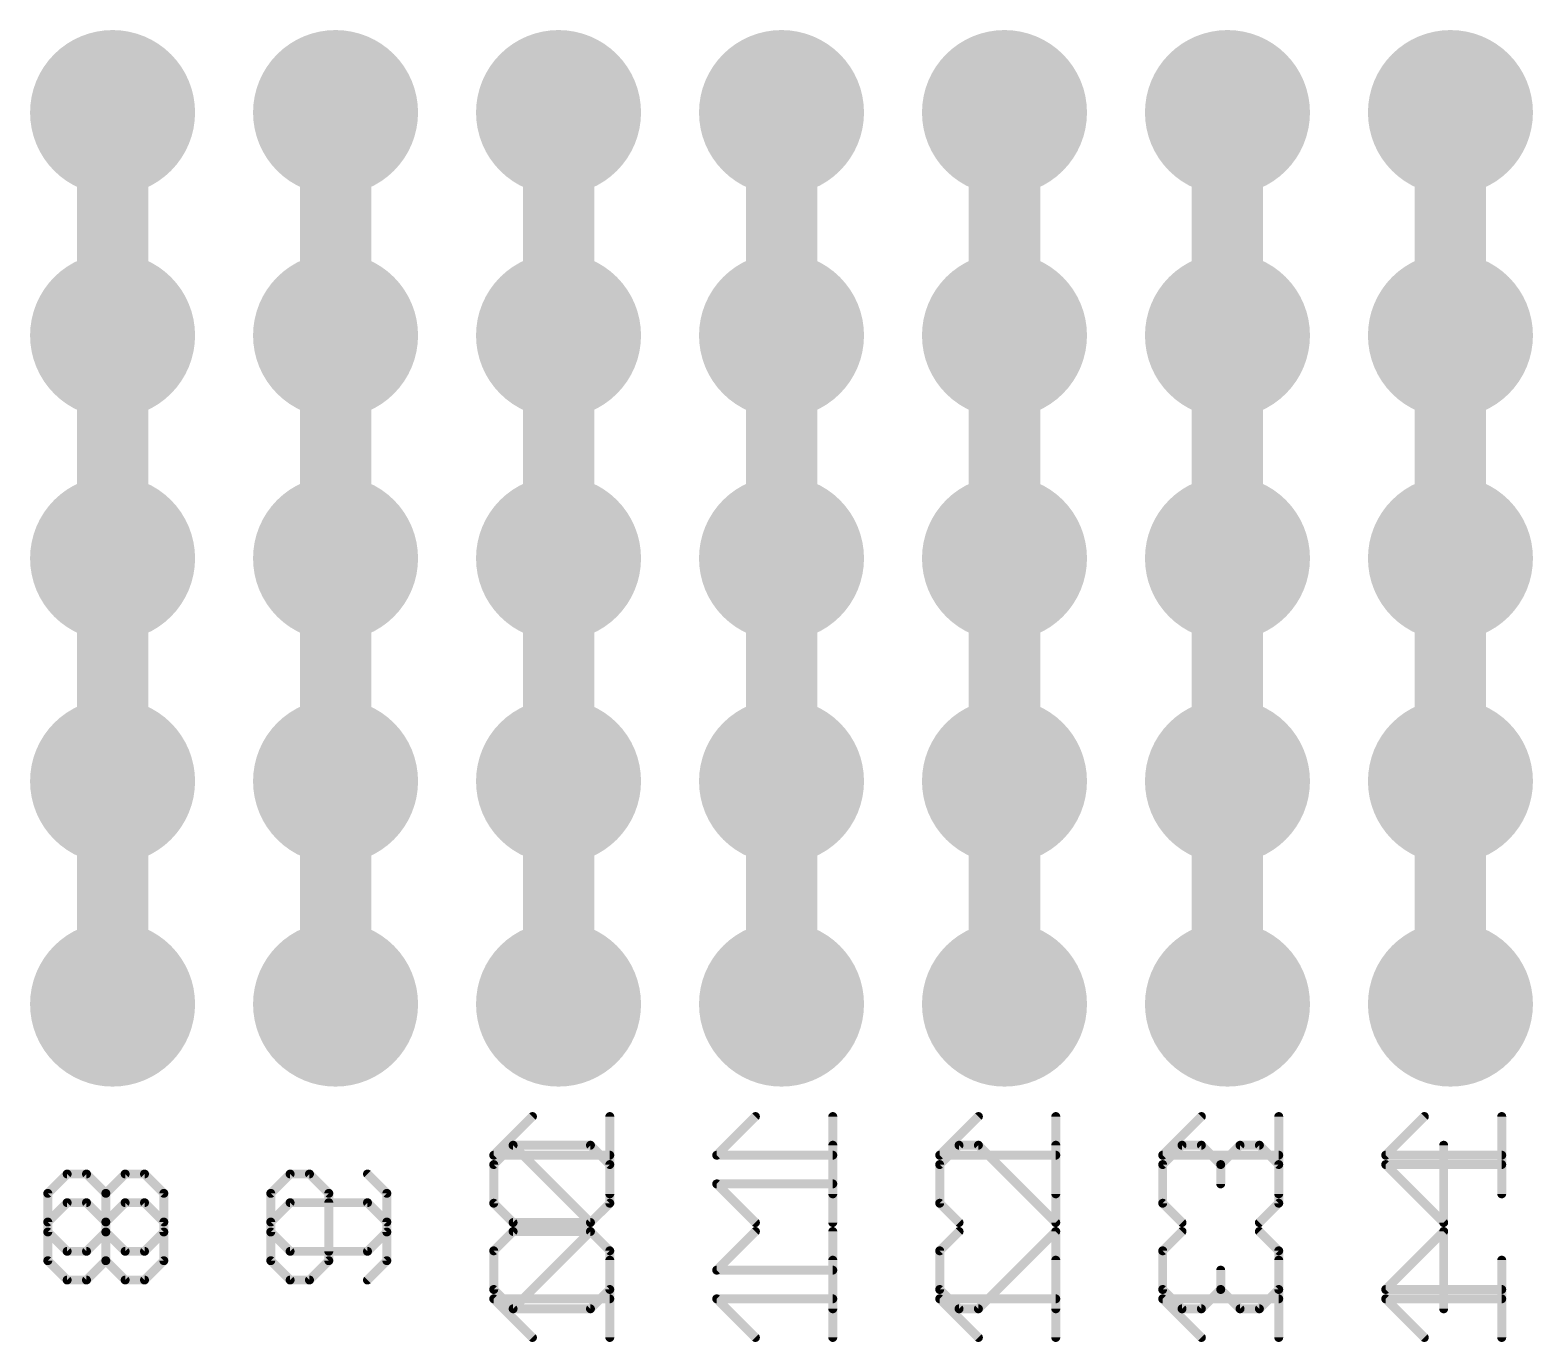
# Model space of a CAD drawing. Header units: inches. Extents: x 2 to 53, y 0 to 38.6.
# Drawn here: x 15.911 to 16.585, y 11.872 to 12.46 of the extents above; entities that cross this region are included whole.
import ezdxf

# ---------------------------------------------------------------- set-up
doc = ezdxf.new("R2010")
doc.units = ezdxf.units.IN
doc.header["$LTSCALE"] = 0.1
doc.header["$MEASUREMENT"] = 0
doc.layers.get('0').update_dxf_attribs({"plot": 0})
for name, color, linetype in [('16', 7, 'Continuous'), ('17', 7, 'Continuous'), ('21', 7, 'Continuous'), ('22', 7, 'Continuous'), ('51', 7, 'Continuous')]:
    doc.layers.add(name, color=color, linetype=linetype)
doc.layers.get('0').off()

# ---------------------------------------------------------------- blocks, each defined once
blk = doc.blocks.new('RECT')
blk.add_solid([(-0.5, -0.5), (0.5, -0.5), (-0.5, 0.5), (0.5, 0.5)])
blk = doc.blocks.new('ROUNDP')
at = {"const_width": 0.5}
blk.add_lwpolyline([(0, -0.25, 1), (0, 0.25, 1), (0, -0.25)], format="xyb", dxfattribs=at)

msp = doc.modelspace()

# ---------------------------------------------------------------- linework, layer by layer
at = {"layer": '16', "const_width": 0.032}
for points in [[(15.94777, 12.32346), (15.94777, 12.42346)], [(16.04777, 12.42346), (16.04777, 12.32346)], [(16.14777, 12.32346), (16.14777, 12.42346)], [(16.24777, 12.42346), (16.24777, 12.32346)], [(16.34777, 12.32346), (16.34777, 12.42346)], [(16.44777, 12.32346), (16.44777, 12.42346)], [(16.54777, 12.42346), (16.54777, 12.32346)], [(15.94777, 12.22346), (15.94777, 12.32346)], [(16.04777, 12.32346), (16.04777, 12.22346)], [(16.14777, 12.22346), (16.14777, 12.32346)], [(16.24777, 12.32346), (16.24777, 12.22346)], [(16.34777, 12.22346), (16.34777, 12.32346)], [(16.44777, 12.22346), (16.44777, 12.32346)], [(16.54777, 12.32346), (16.54777, 12.22346)], [(15.94777, 12.12346), (15.94777, 12.22346)], [(16.04777, 12.22346), (16.04777, 12.12346)], [(16.14777, 12.12346), (16.14777, 12.22346)], [(16.24777, 12.22346), (16.24777, 12.12346)], [(16.34777, 12.12346), (16.34777, 12.22346)], [(16.44777, 12.12346), (16.44777, 12.22346)], [(16.54777, 12.22346), (16.54777, 12.12346)], [(15.94777, 12.02346), (15.94777, 12.12346)], [(16.04777, 12.12346), (16.04777, 12.02346)], [(16.14777, 12.02346), (16.14777, 12.12346)], [(16.24777, 12.12346), (16.24777, 12.02346)], [(16.34777, 12.02346), (16.34777, 12.12346)], [(16.44777, 12.02346), (16.44777, 12.12346)], [(16.54777, 12.12346), (16.54777, 12.02346)]]:
    msp.add_lwpolyline(points, dxfattribs=at)
at = {"layer": '16', "const_width": 0.016}
for points in [[(15.95577, 12.42346, 1), (15.93977, 12.42346)], [(16.05577, 12.42346, 1), (16.03977, 12.42346)], [(16.15577, 12.42346, 1), (16.13977, 12.42346)], [(16.25577, 12.42346, 1), (16.23977, 12.42346)], [(16.35577, 12.42346, 1), (16.33977, 12.42346)], [(16.45577, 12.42346, 1), (16.43977, 12.42346)], [(16.55577, 12.42346, 1), (16.53977, 12.42346)], [(15.95577, 12.32346, 1), (15.93977, 12.32346)], [(16.05577, 12.32346, 1), (16.03977, 12.32346)], [(16.15577, 12.32346, 1), (16.13977, 12.32346)], [(16.25577, 12.32346, 1), (16.23977, 12.32346)], [(16.35577, 12.32346, 1), (16.33977, 12.32346)], [(16.45577, 12.32346, 1), (16.43977, 12.32346)], [(16.55577, 12.32346, 1), (16.53977, 12.32346)], [(15.93977, 12.32346, 1), (15.95577, 12.32346)], [(16.03977, 12.32346, 1), (16.05577, 12.32346)], [(16.13977, 12.32346, 1), (16.15577, 12.32346)], [(16.23977, 12.32346, 1), (16.25577, 12.32346)], [(16.33977, 12.32346, 1), (16.35577, 12.32346)], [(16.43977, 12.32346, 1), (16.45577, 12.32346)], [(16.53977, 12.32346, 1), (16.55577, 12.32346)], [(15.95577, 12.22346, 1), (15.93977, 12.22346)], [(16.05577, 12.22346, 1), (16.03977, 12.22346)], [(16.15577, 12.22346, 1), (16.13977, 12.22346)], [(16.25577, 12.22346, 1), (16.23977, 12.22346)], [(16.35577, 12.22346, 1), (16.33977, 12.22346)], [(16.45577, 12.22346, 1), (16.43977, 12.22346)], [(16.55577, 12.22346, 1), (16.53977, 12.22346)], [(15.93977, 12.22346, 1), (15.95577, 12.22346)], [(16.03977, 12.22346, 1), (16.05577, 12.22346)], [(16.13977, 12.22346, 1), (16.15577, 12.22346)], [(16.23977, 12.22346, 1), (16.25577, 12.22346)], [(16.33977, 12.22346, 1), (16.35577, 12.22346)], [(16.43977, 12.22346, 1), (16.45577, 12.22346)], [(16.53977, 12.22346, 1), (16.55577, 12.22346)], [(15.95577, 12.12346, 1), (15.93977, 12.12346)], [(16.05577, 12.12346, 1), (16.03977, 12.12346)], [(16.15577, 12.12346, 1), (16.13977, 12.12346)], [(16.25577, 12.12346, 1), (16.23977, 12.12346)], [(16.35577, 12.12346, 1), (16.33977, 12.12346)], [(16.45577, 12.12346, 1), (16.43977, 12.12346)], [(16.55577, 12.12346, 1), (16.53977, 12.12346)], [(15.93977, 12.12346, 1), (15.95577, 12.12346)], [(16.03977, 12.12346, 1), (16.05577, 12.12346)], [(16.13977, 12.12346, 1), (16.15577, 12.12346)], [(16.23977, 12.12346, 1), (16.25577, 12.12346)], [(16.33977, 12.12346, 1), (16.35577, 12.12346)], [(16.43977, 12.12346, 1), (16.45577, 12.12346)], [(16.53977, 12.12346, 1), (16.55577, 12.12346)], [(15.93977, 12.02346, 1), (15.95577, 12.02346)], [(16.03977, 12.02346, 1), (16.05577, 12.02346)], [(16.13977, 12.02346, 1), (16.15577, 12.02346)], [(16.23977, 12.02346, 1), (16.25577, 12.02346)], [(16.33977, 12.02346, 1), (16.35577, 12.02346)], [(16.43977, 12.02346, 1), (16.45577, 12.02346)], [(16.53977, 12.02346, 1), (16.55577, 12.02346)]]:
    msp.add_lwpolyline(points, format="xyb", dxfattribs=at)
at = {"layer": '21', "const_width": 0.004}
for points in [[(16.11872, 11.95148), (16.1274, 11.96016)], [(16.1274, 11.96016), (16.16209, 11.96016)], [(16.16209, 11.92546), (16.1274, 11.96016)], [(16.16209, 11.96016), (16.17077, 11.95148)], [(16.27077, 11.92546), (16.27077, 11.96016)], [(16.3274, 11.96016), (16.31872, 11.95148)], [(16.33607, 11.96016), (16.3274, 11.96016)], [(16.37077, 11.92546), (16.33607, 11.96016)], [(16.37077, 11.96016), (16.37077, 11.92546)], [(16.41872, 11.95148), (16.4274, 11.96016)], [(16.4274, 11.96016), (16.43607, 11.96016)], [(16.43607, 11.96016), (16.44474, 11.95148)], [(16.44474, 11.95148), (16.45342, 11.96016)], [(16.45342, 11.96016), (16.46209, 11.96016)], [(16.46209, 11.96016), (16.47077, 11.95148)], [(16.54474, 11.92546), (16.54474, 11.96016)], [(16.11872, 11.93414), (16.11872, 11.95148)], [(16.17077, 11.95148), (16.17077, 11.93414)], [(16.31872, 11.95148), (16.31872, 11.93414)], [(16.41872, 11.93414), (16.41872, 11.95148)], [(16.44474, 11.95148), (16.44474, 11.94281)], [(16.47077, 11.95148), (16.47077, 11.93414)], [(16.57077, 11.95148), (16.51872, 11.95148)], [(16.51872, 11.95148), (16.54474, 11.92546)], [(16.23607, 11.92546), (16.21872, 11.94281)], [(16.21872, 11.94281), (16.27077, 11.94281)], [(15.91872, 11.9257), (15.9274, 11.93438)], [(15.9274, 11.93438), (15.93607, 11.93438)], [(15.93607, 11.93438), (15.94474, 11.9257)], [(15.94474, 11.9257), (15.95342, 11.93438)], [(15.95342, 11.93438), (15.96209, 11.93438)], [(15.96209, 11.93438), (15.97077, 11.9257)], [(16.0274, 11.93438), (16.01872, 11.9257)], [(16.06209, 11.93438), (16.0274, 11.93438)], [(16.04474, 11.90835), (16.04474, 11.93438)], [(16.07077, 11.9257), (16.06209, 11.93438)], [(16.1274, 11.92546), (16.11872, 11.93414)], [(16.17077, 11.93414), (16.16209, 11.92546)], [(16.31872, 11.93414), (16.3274, 11.92546)], [(16.4274, 11.92546), (16.41872, 11.93414)], [(16.47077, 11.93414), (16.46209, 11.92546)], [(15.91872, 11.90835), (15.91872, 11.9257)], [(15.94474, 11.90835), (15.94474, 11.9257)], [(15.97077, 11.9257), (15.97077, 11.90835)], [(16.01872, 11.9257), (16.01872, 11.90835)], [(16.07077, 11.90835), (16.07077, 11.9257)], [(16.16209, 11.92546), (16.1274, 11.92546)], [(15.9274, 11.89968), (15.91872, 11.90835)], [(15.94474, 11.90835), (15.93607, 11.89968)], [(15.95342, 11.89968), (15.94474, 11.90835)], [(15.97077, 11.90835), (15.96209, 11.89968)], [(16.01872, 11.90835), (16.0274, 11.89968)], [(16.03607, 11.89968), (16.04474, 11.90835)], [(16.06209, 11.89968), (16.07077, 11.90835)], [(16.17077, 11.8739), (16.17077, 11.90859)], [(16.27077, 11.8739), (16.27077, 11.90859)], [(16.37077, 11.8739), (16.37077, 11.90859)], [(16.47077, 11.8739), (16.47077, 11.90859)], [(16.57077, 11.8739), (16.57077, 11.90859)], [(15.93607, 11.89968), (15.9274, 11.89968)], [(15.96209, 11.89968), (15.95342, 11.89968)], [(16.0274, 11.89968), (16.03607, 11.89968)], [(16.13607, 11.8739), (16.11872, 11.89125)], [(16.11872, 11.89125), (16.17077, 11.89125)], [(16.23607, 11.8739), (16.21872, 11.89125)], [(16.21872, 11.89125), (16.27077, 11.89125)], [(16.33607, 11.8739), (16.31872, 11.89125)], [(16.31872, 11.89125), (16.37077, 11.89125)], [(16.43607, 11.8739), (16.41872, 11.89125)], [(16.41872, 11.89125), (16.47077, 11.89125)], [(16.53607, 11.8739), (16.51872, 11.89125)], [(16.51872, 11.89125), (16.57077, 11.89125)]]:
    msp.add_lwpolyline(points, dxfattribs=at)
at = {"layer": '21', "const_width": 0.002}
for points in [[(16.1274, 11.96116, 1), (16.1274, 11.95916)], [(16.1281, 11.96086, 1), (16.12669, 11.95945)], [(16.1281, 11.95945, 1), (16.12669, 11.96086)], [(16.1628, 11.96086, 1), (16.16138, 11.95945)], [(16.16209, 11.95916, 1), (16.16209, 11.96116)], [(16.27177, 11.96016, 1), (16.26977, 11.96016)], [(16.3274, 11.96116, 1), (16.3274, 11.95916)], [(16.3281, 11.95945, 1), (16.32669, 11.96086)], [(16.33678, 11.96086, 1), (16.33536, 11.95945)], [(16.33607, 11.95916, 1), (16.33607, 11.96116)], [(16.37177, 11.96016, 1), (16.36977, 11.96016)], [(16.4274, 11.96116, 1), (16.4274, 11.95916)], [(16.4281, 11.95945, 1), (16.42669, 11.96086)], [(16.43678, 11.96086, 1), (16.43536, 11.95945)], [(16.43607, 11.95916, 1), (16.43607, 11.96116)], [(16.45342, 11.96116, 1), (16.45342, 11.95916)], [(16.45412, 11.95945, 1), (16.45271, 11.96086)], [(16.4628, 11.96086, 1), (16.46138, 11.95945)], [(16.46209, 11.95916, 1), (16.46209, 11.96116)], [(16.54574, 11.96016, 1), (16.54374, 11.96016)], [(16.11972, 11.95148, 1), (16.11772, 11.95148)], [(16.11801, 11.95219, 1), (16.11943, 11.95078)], [(16.17177, 11.95148, 1), (16.16977, 11.95148)], [(16.17006, 11.95078, 1), (16.17147, 11.95219)], [(16.31972, 11.95148, 1), (16.31772, 11.95148)], [(16.31801, 11.95219, 1), (16.31943, 11.95078)], [(16.41972, 11.95148, 1), (16.41772, 11.95148)], [(16.41801, 11.95219, 1), (16.41943, 11.95078)], [(16.44574, 11.95148, 1), (16.44374, 11.95148)], [(16.44404, 11.95219, 1), (16.44545, 11.95078)], [(16.44404, 11.95078, 1), (16.44545, 11.95219)], [(16.47177, 11.95148, 1), (16.46977, 11.95148)], [(16.47006, 11.95078, 1), (16.47147, 11.95219)], [(16.51872, 11.95248, 1), (16.51872, 11.95048)], [(16.51943, 11.95219, 1), (16.51801, 11.95078)], [(16.57077, 11.95048, 1), (16.57077, 11.95248)], [(16.21943, 11.94352, 1), (16.21801, 11.9421)], [(16.21872, 11.94381, 1), (16.21872, 11.94181)], [(16.27077, 11.94181, 1), (16.27077, 11.94381)], [(16.44374, 11.94281, 1), (16.44574, 11.94281)], [(15.9274, 11.93538, 1), (15.9274, 11.93338)], [(15.9281, 11.93367, 1), (15.92669, 11.93508)], [(15.93678, 11.93508, 1), (15.93536, 11.93367)], [(15.93607, 11.93338, 1), (15.93607, 11.93538)], [(15.95342, 11.93538, 1), (15.95342, 11.93338)], [(15.95412, 11.93367, 1), (15.95271, 11.93508)], [(15.9628, 11.93508, 1), (15.96138, 11.93367)], [(15.96209, 11.93338, 1), (15.96209, 11.93538)], [(16.0274, 11.93538, 1), (16.0274, 11.93338)], [(16.0281, 11.93367, 1), (16.02669, 11.93508)], [(16.04574, 11.93438, 1), (16.04374, 11.93438)], [(16.0628, 11.93508, 1), (16.06138, 11.93367)], [(16.06209, 11.93338, 1), (16.06209, 11.93538)], [(16.11943, 11.93484, 1), (16.11801, 11.93343)], [(16.11772, 11.93414, 1), (16.11972, 11.93414)], [(16.16977, 11.93414, 1), (16.17177, 11.93414)], [(16.17147, 11.93343, 1), (16.17006, 11.93484)], [(16.31943, 11.93484, 1), (16.31801, 11.93343)], [(16.31772, 11.93414, 1), (16.31972, 11.93414)], [(16.41943, 11.93484, 1), (16.41801, 11.93343)], [(16.41772, 11.93414, 1), (16.41972, 11.93414)], [(16.46977, 11.93414, 1), (16.47177, 11.93414)], [(16.47147, 11.93343, 1), (16.47006, 11.93484)], [(15.91972, 11.9257, 1), (15.91772, 11.9257)], [(15.91801, 11.92641, 1), (15.91943, 11.92499)], [(15.94574, 11.9257, 1), (15.94374, 11.9257)], [(15.94404, 11.92641, 1), (15.94545, 11.92499)], [(15.94404, 11.92499, 1), (15.94545, 11.92641)], [(15.97177, 11.9257, 1), (15.96977, 11.9257)], [(15.97006, 11.92499, 1), (15.97147, 11.92641)], [(16.01972, 11.9257, 1), (16.01772, 11.9257)], [(16.01801, 11.92641, 1), (16.01943, 11.92499)], [(16.07177, 11.9257, 1), (16.06977, 11.9257)], [(16.07006, 11.92499, 1), (16.07147, 11.92641)], [(16.1274, 11.92646, 1), (16.1274, 11.92446)], [(16.12669, 11.92475, 1), (16.1281, 11.92617)], [(16.16138, 11.92617, 1), (16.1628, 11.92475)], [(16.16138, 11.92475, 1), (16.1628, 11.92617)], [(16.16209, 11.92446, 1), (16.16209, 11.92646)], [(16.23536, 11.92475, 1), (16.23678, 11.92617)], [(16.26977, 11.92546, 1), (16.27177, 11.92546)], [(16.32669, 11.92475, 1), (16.3281, 11.92617)], [(16.36977, 11.92546, 1), (16.37177, 11.92546)], [(16.37006, 11.92475, 1), (16.37147, 11.92617)], [(16.42669, 11.92475, 1), (16.4281, 11.92617)], [(16.46138, 11.92617, 1), (16.4628, 11.92475)], [(16.54374, 11.92546, 1), (16.54574, 11.92546)], [(16.54404, 11.92475, 1), (16.54545, 11.92617)], [(15.91943, 11.90906, 1), (15.91801, 11.90765)], [(15.94545, 11.90906, 1), (15.94404, 11.90765)], [(15.94545, 11.90765, 1), (15.94404, 11.90906)], [(15.97147, 11.90765, 1), (15.97006, 11.90906)], [(16.01943, 11.90906, 1), (16.01801, 11.90765)], [(16.04545, 11.90765, 1), (16.04404, 11.90906)], [(16.07147, 11.90765, 1), (16.07006, 11.90906)], [(16.17177, 11.90859, 1), (16.16977, 11.90859)], [(16.27177, 11.90859, 1), (16.26977, 11.90859)], [(16.37177, 11.90859, 1), (16.36977, 11.90859)], [(16.47177, 11.90859, 1), (16.46977, 11.90859)], [(16.57177, 11.90859, 1), (16.56977, 11.90859)], [(15.91772, 11.90835, 1), (15.91972, 11.90835)], [(15.94374, 11.90835, 1), (15.94574, 11.90835)], [(15.96977, 11.90835, 1), (15.97177, 11.90835)], [(16.01772, 11.90835, 1), (16.01972, 11.90835)], [(16.04374, 11.90835, 1), (16.04574, 11.90835)], [(16.06977, 11.90835, 1), (16.07177, 11.90835)], [(15.9274, 11.90068, 1), (15.9274, 11.89868)], [(15.92669, 11.89897, 1), (15.9281, 11.90039)], [(15.93536, 11.90039, 1), (15.93678, 11.89897)], [(15.93607, 11.89868, 1), (15.93607, 11.90068)], [(15.95342, 11.90068, 1), (15.95342, 11.89868)], [(15.95271, 11.89897, 1), (15.95412, 11.90039)], [(15.96138, 11.90039, 1), (15.9628, 11.89897)], [(15.96209, 11.89868, 1), (15.96209, 11.90068)], [(16.0274, 11.90068, 1), (16.0274, 11.89868)], [(16.02669, 11.89897, 1), (16.0281, 11.90039)], [(16.03536, 11.90039, 1), (16.03678, 11.89897)], [(16.03607, 11.89868, 1), (16.03607, 11.90068)], [(16.06138, 11.90039, 1), (16.0628, 11.89897)], [(16.11943, 11.89195, 1), (16.11801, 11.89054)], [(16.11872, 11.89225, 1), (16.11872, 11.89025)], [(16.17077, 11.89025, 1), (16.17077, 11.89225)], [(16.21943, 11.89195, 1), (16.21801, 11.89054)], [(16.21872, 11.89225, 1), (16.21872, 11.89025)], [(16.27077, 11.89025, 1), (16.27077, 11.89225)], [(16.31943, 11.89195, 1), (16.31801, 11.89054)], [(16.31872, 11.89225, 1), (16.31872, 11.89025)], [(16.37077, 11.89025, 1), (16.37077, 11.89225)], [(16.41943, 11.89195, 1), (16.41801, 11.89054)], [(16.41872, 11.89225, 1), (16.41872, 11.89025)], [(16.47077, 11.89025, 1), (16.47077, 11.89225)], [(16.51943, 11.89195, 1), (16.51801, 11.89054)], [(16.51872, 11.89225, 1), (16.51872, 11.89025)], [(16.57077, 11.89025, 1), (16.57077, 11.89225)], [(16.13536, 11.87319, 1), (16.13678, 11.8746)], [(16.16977, 11.8739, 1), (16.17177, 11.8739)], [(16.23536, 11.87319, 1), (16.23678, 11.8746)], [(16.26977, 11.8739, 1), (16.27177, 11.8739)], [(16.33536, 11.87319, 1), (16.33678, 11.8746)], [(16.36977, 11.8739, 1), (16.37177, 11.8739)], [(16.43536, 11.87319, 1), (16.43678, 11.8746)], [(16.46977, 11.8739, 1), (16.47177, 11.8739)], [(16.53536, 11.87319, 1), (16.53678, 11.8746)], [(16.56977, 11.8739, 1), (16.57177, 11.8739)]]:
    msp.add_lwpolyline(points, format="xyb", dxfattribs=at)
at = {"layer": '22', "const_width": 0.004}
for points in [[(16.13607, 11.97303), (16.11872, 11.95568)], [(16.17077, 11.97303), (16.17077, 11.93833)], [(16.23607, 11.97303), (16.21872, 11.95568)], [(16.27077, 11.97303), (16.27077, 11.93833)], [(16.33607, 11.97303), (16.31872, 11.95568)], [(16.37077, 11.97303), (16.37077, 11.93833)], [(16.43607, 11.97303), (16.41872, 11.95568)], [(16.47077, 11.97303), (16.47077, 11.93833)], [(16.53607, 11.97303), (16.51872, 11.95568)], [(16.57077, 11.97303), (16.57077, 11.93833)], [(16.11872, 11.95568), (16.17077, 11.95568)], [(16.21872, 11.95568), (16.27077, 11.95568)], [(16.31872, 11.95568), (16.37077, 11.95568)], [(16.41872, 11.95568), (16.47077, 11.95568)], [(16.51872, 11.95568), (16.57077, 11.95568)], [(15.9274, 11.94724), (15.91872, 11.93857)], [(15.93607, 11.94724), (15.9274, 11.94724)], [(15.94474, 11.93857), (15.93607, 11.94724)], [(15.95342, 11.94724), (15.94474, 11.93857)], [(15.96209, 11.94724), (15.95342, 11.94724)], [(15.97077, 11.93857), (15.96209, 11.94724)], [(16.01872, 11.93857), (16.0274, 11.94724)], [(16.0274, 11.94724), (16.03607, 11.94724)], [(16.03607, 11.94724), (16.04474, 11.93857)], [(16.06209, 11.94724), (16.07077, 11.93857)], [(15.91872, 11.93857), (15.91872, 11.92122)], [(15.94474, 11.93857), (15.94474, 11.92122)], [(15.97077, 11.92122), (15.97077, 11.93857)], [(16.01872, 11.92122), (16.01872, 11.93857)], [(16.04474, 11.93857), (16.04474, 11.91255)], [(16.07077, 11.93857), (16.07077, 11.92122)], [(15.91872, 11.92122), (15.9274, 11.91255)], [(15.93607, 11.91255), (15.94474, 11.92122)], [(15.94474, 11.92122), (15.95342, 11.91255)], [(15.96209, 11.91255), (15.97077, 11.92122)], [(16.0274, 11.91255), (16.01872, 11.92122)], [(16.07077, 11.92122), (16.06209, 11.91255)], [(16.1274, 11.92146), (16.11872, 11.91279)], [(16.16209, 11.92146), (16.1274, 11.92146)], [(16.16209, 11.92146), (16.1274, 11.88677)], [(16.17077, 11.91279), (16.16209, 11.92146)], [(16.23607, 11.92146), (16.21872, 11.90411)], [(16.27077, 11.92146), (16.27077, 11.88677)], [(16.31872, 11.91279), (16.3274, 11.92146)], [(16.37077, 11.92146), (16.33607, 11.88677)], [(16.37077, 11.88677), (16.37077, 11.92146)], [(16.4274, 11.92146), (16.41872, 11.91279)], [(16.47077, 11.91279), (16.46209, 11.92146)], [(16.51872, 11.89544), (16.54474, 11.92146)], [(16.54474, 11.92146), (16.54474, 11.88677)], [(15.9274, 11.91255), (15.93607, 11.91255)], [(15.95342, 11.91255), (15.96209, 11.91255)], [(16.06209, 11.91255), (16.0274, 11.91255)], [(16.11872, 11.91279), (16.11872, 11.89544)], [(16.17077, 11.89544), (16.17077, 11.91279)], [(16.31872, 11.89544), (16.31872, 11.91279)], [(16.41872, 11.91279), (16.41872, 11.89544)], [(16.47077, 11.89544), (16.47077, 11.91279)], [(16.21872, 11.90411), (16.27077, 11.90411)], [(16.44474, 11.89544), (16.44474, 11.90411)], [(16.11872, 11.89544), (16.1274, 11.88677)], [(16.16209, 11.88677), (16.17077, 11.89544)], [(16.3274, 11.88677), (16.31872, 11.89544)], [(16.41872, 11.89544), (16.4274, 11.88677)], [(16.43607, 11.88677), (16.44474, 11.89544)], [(16.44474, 11.89544), (16.45342, 11.88677)], [(16.46209, 11.88677), (16.47077, 11.89544)], [(16.57077, 11.89544), (16.51872, 11.89544)], [(16.1274, 11.88677), (16.16209, 11.88677)], [(16.33607, 11.88677), (16.3274, 11.88677)], [(16.4274, 11.88677), (16.43607, 11.88677)], [(16.45342, 11.88677), (16.46209, 11.88677)]]:
    msp.add_lwpolyline(points, dxfattribs=at)
at = {"layer": '22', "const_width": 0.002}
for points in [[(16.13678, 11.97232, 1), (16.13536, 11.97373)], [(16.17177, 11.97303, 1), (16.16977, 11.97303)], [(16.23678, 11.97232, 1), (16.23536, 11.97373)], [(16.27177, 11.97303, 1), (16.26977, 11.97303)], [(16.33678, 11.97232, 1), (16.33536, 11.97373)], [(16.37177, 11.97303, 1), (16.36977, 11.97303)], [(16.43678, 11.97232, 1), (16.43536, 11.97373)], [(16.47177, 11.97303, 1), (16.46977, 11.97303)], [(16.53678, 11.97232, 1), (16.53536, 11.97373)], [(16.57177, 11.97303, 1), (16.56977, 11.97303)], [(16.11872, 11.95668, 1), (16.11872, 11.95468)], [(16.11801, 11.95638, 1), (16.11943, 11.95497)], [(16.17077, 11.95468, 1), (16.17077, 11.95668)], [(16.21872, 11.95668, 1), (16.21872, 11.95468)], [(16.21801, 11.95638, 1), (16.21943, 11.95497)], [(16.27077, 11.95468, 1), (16.27077, 11.95668)], [(16.31872, 11.95668, 1), (16.31872, 11.95468)], [(16.31801, 11.95638, 1), (16.31943, 11.95497)], [(16.37077, 11.95468, 1), (16.37077, 11.95668)], [(16.41872, 11.95668, 1), (16.41872, 11.95468)], [(16.41801, 11.95638, 1), (16.41943, 11.95497)], [(16.47077, 11.95468, 1), (16.47077, 11.95668)], [(16.51872, 11.95668, 1), (16.51872, 11.95468)], [(16.51801, 11.95638, 1), (16.51943, 11.95497)], [(16.57077, 11.95468, 1), (16.57077, 11.95668)], [(15.9274, 11.94824, 1), (15.9274, 11.94624)], [(15.9281, 11.94654, 1), (15.92669, 11.94795)], [(15.93678, 11.94795, 1), (15.93536, 11.94654)], [(15.93607, 11.94624, 1), (15.93607, 11.94824)], [(15.95342, 11.94824, 1), (15.95342, 11.94624)], [(15.95412, 11.94654, 1), (15.95271, 11.94795)], [(15.9628, 11.94795, 1), (15.96138, 11.94654)], [(15.96209, 11.94624, 1), (15.96209, 11.94824)], [(16.0274, 11.94824, 1), (16.0274, 11.94624)], [(16.0281, 11.94654, 1), (16.02669, 11.94795)], [(16.03678, 11.94795, 1), (16.03536, 11.94654)], [(16.03607, 11.94624, 1), (16.03607, 11.94824)], [(16.0628, 11.94795, 1), (16.06138, 11.94654)], [(15.91972, 11.93857, 1), (15.91772, 11.93857)], [(15.91801, 11.93928, 1), (15.91943, 11.93786)], [(15.94574, 11.93857, 1), (15.94374, 11.93857)], [(15.94404, 11.93928, 1), (15.94545, 11.93786)], [(15.94404, 11.93786, 1), (15.94545, 11.93928)], [(15.97177, 11.93857, 1), (15.96977, 11.93857)], [(15.97006, 11.93786, 1), (15.97147, 11.93928)], [(16.01972, 11.93857, 1), (16.01772, 11.93857)], [(16.01801, 11.93928, 1), (16.01943, 11.93786)], [(16.04574, 11.93857, 1), (16.04374, 11.93857)], [(16.04404, 11.93786, 1), (16.04545, 11.93928)], [(16.07177, 11.93857, 1), (16.06977, 11.93857)], [(16.07006, 11.93786, 1), (16.07147, 11.93928)], [(16.16977, 11.93833, 1), (16.17177, 11.93833)], [(16.26977, 11.93833, 1), (16.27177, 11.93833)], [(16.36977, 11.93833, 1), (16.37177, 11.93833)], [(16.46977, 11.93833, 1), (16.47177, 11.93833)], [(16.56977, 11.93833, 1), (16.57177, 11.93833)], [(15.91943, 11.92193, 1), (15.91801, 11.92051)], [(15.94545, 11.92193, 1), (15.94404, 11.92051)], [(15.94545, 11.92051, 1), (15.94404, 11.92193)], [(15.97147, 11.92051, 1), (15.97006, 11.92193)], [(16.01943, 11.92193, 1), (16.01801, 11.92051)], [(16.07147, 11.92051, 1), (16.07006, 11.92193)], [(16.1274, 11.92246, 1), (16.1274, 11.92046)], [(16.1281, 11.92075, 1), (16.12669, 11.92217)], [(16.1628, 11.92217, 1), (16.16138, 11.92075)], [(16.1628, 11.92075, 1), (16.16138, 11.92217)], [(16.16209, 11.92046, 1), (16.16209, 11.92246)], [(16.23678, 11.92075, 1), (16.23536, 11.92217)], [(16.27177, 11.92146, 1), (16.26977, 11.92146)], [(16.3281, 11.92075, 1), (16.32669, 11.92217)], [(16.37177, 11.92146, 1), (16.36977, 11.92146)], [(16.37147, 11.92075, 1), (16.37006, 11.92217)], [(16.4281, 11.92075, 1), (16.42669, 11.92217)], [(16.4628, 11.92217, 1), (16.46138, 11.92075)], [(16.54574, 11.92146, 1), (16.54374, 11.92146)], [(16.54545, 11.92075, 1), (16.54404, 11.92217)], [(15.91772, 11.92122, 1), (15.91972, 11.92122)], [(15.94374, 11.92122, 1), (15.94574, 11.92122)], [(15.96977, 11.92122, 1), (15.97177, 11.92122)], [(16.01772, 11.92122, 1), (16.01972, 11.92122)], [(16.06977, 11.92122, 1), (16.07177, 11.92122)], [(15.9274, 11.91355, 1), (15.9274, 11.91155)], [(15.92669, 11.91184, 1), (15.9281, 11.91325)], [(15.93536, 11.91325, 1), (15.93678, 11.91184)], [(15.93607, 11.91155, 1), (15.93607, 11.91355)], [(15.95342, 11.91355, 1), (15.95342, 11.91155)], [(15.95271, 11.91184, 1), (15.95412, 11.91325)], [(15.96138, 11.91325, 1), (15.9628, 11.91184)], [(15.96209, 11.91155, 1), (15.96209, 11.91355)], [(16.0274, 11.91355, 1), (16.0274, 11.91155)], [(16.02669, 11.91184, 1), (16.0281, 11.91325)], [(16.04374, 11.91255, 1), (16.04574, 11.91255)], [(16.06138, 11.91325, 1), (16.0628, 11.91184)], [(16.06209, 11.91155, 1), (16.06209, 11.91355)], [(16.11972, 11.91279, 1), (16.11772, 11.91279)], [(16.11801, 11.91349, 1), (16.11943, 11.91208)], [(16.17177, 11.91279, 1), (16.16977, 11.91279)], [(16.17006, 11.91208, 1), (16.17147, 11.91349)], [(16.31972, 11.91279, 1), (16.31772, 11.91279)], [(16.31801, 11.91349, 1), (16.31943, 11.91208)], [(16.41972, 11.91279, 1), (16.41772, 11.91279)], [(16.41801, 11.91349, 1), (16.41943, 11.91208)], [(16.47177, 11.91279, 1), (16.46977, 11.91279)], [(16.47006, 11.91208, 1), (16.47147, 11.91349)], [(16.21872, 11.90511, 1), (16.21872, 11.90311)], [(16.21801, 11.90482, 1), (16.21943, 11.90341)], [(16.27077, 11.90311, 1), (16.27077, 11.90511)], [(16.44574, 11.90411, 1), (16.44374, 11.90411)], [(16.11943, 11.89615, 1), (16.11801, 11.89473)], [(16.11772, 11.89544, 1), (16.11972, 11.89544)], [(16.16977, 11.89544, 1), (16.17177, 11.89544)], [(16.17147, 11.89473, 1), (16.17006, 11.89615)], [(16.31943, 11.89615, 1), (16.31801, 11.89473)], [(16.31772, 11.89544, 1), (16.31972, 11.89544)], [(16.41943, 11.89615, 1), (16.41801, 11.89473)], [(16.41772, 11.89544, 1), (16.41972, 11.89544)], [(16.44545, 11.89615, 1), (16.44404, 11.89473)], [(16.44374, 11.89544, 1), (16.44574, 11.89544)], [(16.44545, 11.89473, 1), (16.44404, 11.89615)], [(16.46977, 11.89544, 1), (16.47177, 11.89544)], [(16.47147, 11.89473, 1), (16.47006, 11.89615)], [(16.51872, 11.89644, 1), (16.51872, 11.89444)], [(16.51801, 11.89615, 1), (16.51943, 11.89473)], [(16.57077, 11.89444, 1), (16.57077, 11.89644)], [(16.1274, 11.88777, 1), (16.1274, 11.88577)], [(16.12669, 11.88747, 1), (16.1281, 11.88606)], [(16.12669, 11.88606, 1), (16.1281, 11.88747)], [(16.16138, 11.88747, 1), (16.1628, 11.88606)], [(16.16209, 11.88577, 1), (16.16209, 11.88777)], [(16.26977, 11.88677, 1), (16.27177, 11.88677)], [(16.3274, 11.88777, 1), (16.3274, 11.88577)], [(16.32669, 11.88606, 1), (16.3281, 11.88747)], [(16.33536, 11.88747, 1), (16.33678, 11.88606)], [(16.33607, 11.88577, 1), (16.33607, 11.88777)], [(16.36977, 11.88677, 1), (16.37177, 11.88677)], [(16.4274, 11.88777, 1), (16.4274, 11.88577)], [(16.42669, 11.88606, 1), (16.4281, 11.88747)], [(16.43536, 11.88747, 1), (16.43678, 11.88606)], [(16.43607, 11.88577, 1), (16.43607, 11.88777)], [(16.45342, 11.88777, 1), (16.45342, 11.88577)], [(16.45271, 11.88606, 1), (16.45412, 11.88747)], [(16.46138, 11.88747, 1), (16.4628, 11.88606)], [(16.46209, 11.88577, 1), (16.46209, 11.88777)], [(16.54374, 11.88677, 1), (16.54574, 11.88677)]]:
    msp.add_lwpolyline(points, format="xyb", dxfattribs=at)

# ---------------------------------------------------------------- block references
at = {"layer": '17', "xscale": 0.074, "yscale": 0.074, "rotation": 180}
for p in [(15.94777, 12.42346), (15.94777, 12.42346), (16.04777, 12.42346), (16.04777, 12.42346), (16.14777, 12.42346), (16.14777, 12.42346), (16.24777, 12.42346), (16.24777, 12.42346), (16.34777, 12.42346), (16.34777, 12.42346), (16.44777, 12.42346), (16.44777, 12.42346), (16.54777, 12.42346), (16.54777, 12.42346), (15.94777, 12.32346), (15.94777, 12.32346), (16.04777, 12.32346), (16.04777, 12.32346), (16.14777, 12.32346), (16.14777, 12.32346), (16.24777, 12.32346), (16.24777, 12.32346), (16.34777, 12.32346), (16.34777, 12.32346), (16.44777, 12.32346), (16.44777, 12.32346), (16.54777, 12.32346), (16.54777, 12.32346), (15.94777, 12.22346), (15.94777, 12.22346), (16.04777, 12.22346), (16.04777, 12.22346), (16.14777, 12.22346), (16.14777, 12.22346), (16.24777, 12.22346), (16.24777, 12.22346), (16.34777, 12.22346), (16.34777, 12.22346), (16.44777, 12.22346), (16.44777, 12.22346), (16.54777, 12.22346), (16.54777, 12.22346), (15.94777, 12.12346), (15.94777, 12.12346), (16.04777, 12.12346), (16.04777, 12.12346), (16.14777, 12.12346), (16.14777, 12.12346), (16.24777, 12.12346), (16.24777, 12.12346), (16.34777, 12.12346), (16.34777, 12.12346), (16.44777, 12.12346), (16.44777, 12.12346), (16.54777, 12.12346), (16.54777, 12.12346), (15.94777, 12.02346), (15.94777, 12.02346), (16.04777, 12.02346), (16.04777, 12.02346), (16.14777, 12.02346), (16.14777, 12.02346), (16.24777, 12.02346), (16.24777, 12.02346), (16.34777, 12.02346), (16.34777, 12.02346), (16.44777, 12.02346), (16.44777, 12.02346), (16.54777, 12.02346), (16.54777, 12.02346)]:
    msp.add_blockref('ROUNDP', p, dxfattribs=at)
at = {"layer": '51', "xscale": 0.02, "yscale": 0.02, "rotation": 90}
for p in [(15.94777, 12.42346), (16.04777, 12.42346), (16.14777, 12.42346), (16.24777, 12.42346), (16.34777, 12.42346), (16.44777, 12.42346), (16.54777, 12.42346), (15.94777, 12.32346), (16.04777, 12.32346), (16.14777, 12.32346), (16.24777, 12.32346), (16.34777, 12.32346), (16.44777, 12.32346), (16.54777, 12.32346), (15.94777, 12.22346), (16.04777, 12.22346), (16.14777, 12.22346), (16.24777, 12.22346), (16.34777, 12.22346), (16.44777, 12.22346), (16.54777, 12.22346), (15.94777, 12.12346), (16.04777, 12.12346), (16.14777, 12.12346), (16.24777, 12.12346), (16.34777, 12.12346), (16.44777, 12.12346), (16.54777, 12.12346), (15.94777, 12.02346), (16.04777, 12.02346), (16.14777, 12.02346), (16.24777, 12.02346), (16.34777, 12.02346), (16.44777, 12.02346), (16.54777, 12.02346)]:
    msp.add_blockref('RECT', p, dxfattribs=at)

doc.saveas('drawing.dxf')
